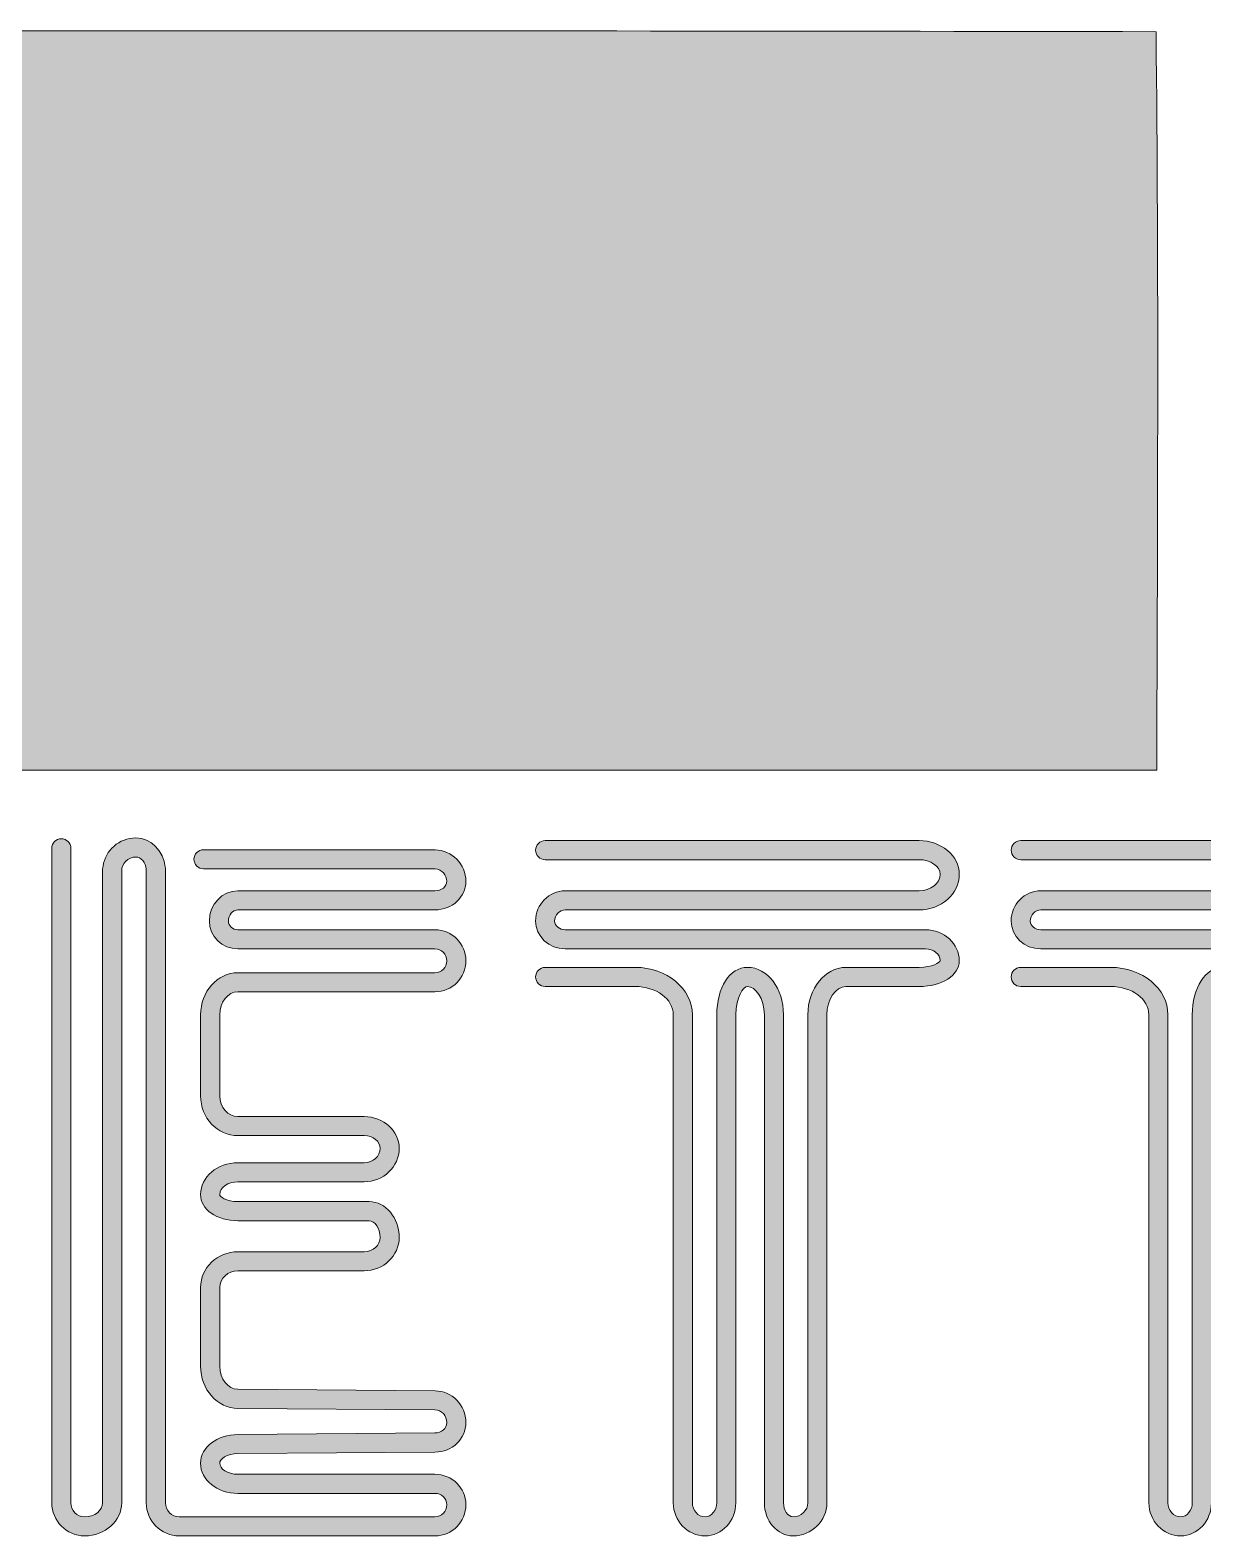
# Model space of a CAD drawing. Header units: inches. Extents: x 35 to 175, y -89 to -7.
# Drawn here: x 106.95 to 130.67, y -73.78 to -43.34 of the extents above; entities that cross this region are included whole.
import ezdxf

# ---------------------------------------------------------------- set-up
doc = ezdxf.new("R2010")
doc.units = ezdxf.units.IN
doc.header["$MEASUREMENT"] = 0
doc.layers.add('Livello 2', color=7, linetype='Continuous')

msp = doc.modelspace()

# ---------------------------------------------------------------- hatches: boundary and pattern name
at = {"layer": 'Livello 2', "true_color": 0x1c1c1b}
h = msp.add_hatch(color=250, dxfattribs=at)
edge = h.paths.add_edge_path()
edge.add_spline(control_points=[(86.036, -43.356), (100.594, -43.365), (115.187, -43.337), (129.721, -43.37), (129.778, -48.279), (129.75, -53.356), (129.736, -58.296), (115.165, -58.296), (100.591, -58.296), (86.022, -58.296), (86.022, -53.33), (86.022, -48.364), (86.022, -43.4), (86.021, -43.379), (86.02, -43.359), (86.036, -43.356)], knot_values=[0, 0, 0, 0, 1, 1, 1, 2, 2, 2, 3, 3, 3, 4, 4, 4, 5, 5, 5, 5], degree=3, periodic=1)
h = msp.add_hatch(color=250, dxfattribs=at)
h.dxf.hatch_style = 2
edge = h.paths.add_edge_path()
edge.add_spline(control_points=[(115.135, -73.779), (115.135, -73.779), (109.961, -73.779), (109.961, -73.779), (109.594, -73.779), (109.296, -73.479), (109.296, -73.11), (109.296, -73.11), (109.296, -60.3), (109.296, -60.3), (109.282, -60.164), (109.191, -60.055), (109.085, -60.055), (108.927, -60.055), (108.798, -60.182), (108.798, -60.339), (108.798, -60.339), (108.798, -73.11), (108.798, -73.11), (108.798, -73.479), (108.462, -73.779), (108.048, -73.779), (107.682, -73.779), (107.384, -73.479), (107.384, -73.11), (107.384, -73.11), (107.384, -59.878), (107.384, -59.878), (107.384, -59.771), (107.47, -59.685), (107.577, -59.685), (107.683, -59.685), (107.77, -59.771), (107.77, -59.878), (107.77, -59.878), (107.77, -73.11), (107.77, -73.11), (107.77, -73.266), (107.895, -73.394), (108.048, -73.394), (108.249, -73.394), (108.413, -73.266), (108.413, -73.11), (108.413, -73.11), (108.413, -60.294), (108.413, -60.294), (108.413, -60.276), (108.415, -60.259), (108.42, -60.242), (108.467, -59.919), (108.747, -59.669), (109.085, -59.669), (109.392, -59.669), (109.645, -59.928), (109.68, -60.261), (109.681, -60.267), (109.682, -60.274), (109.682, -60.281), (109.682, -60.281), (109.682, -60.282), (109.682, -60.282), (109.683, -60.301), (109.684, -60.32), (109.684, -60.339), (109.684, -60.348), (109.683, -60.357), (109.682, -60.367), (109.682, -60.367), (109.682, -73.109), (109.682, -73.109), (109.682, -73.266), (109.807, -73.394), (109.961, -73.394), (109.961, -73.394), (115.135, -73.394), (115.135, -73.394), (115.268, -73.394), (115.376, -73.283), (115.376, -73.148), (115.376, -73.022), (115.268, -72.92), (115.135, -72.92), (115.135, -72.92), (111.15, -72.92), (111.15, -72.92), (110.726, -72.92), (110.394, -72.652), (110.394, -72.31), (110.394, -71.985), (110.726, -71.731), (111.15, -71.731), (111.15, -71.731), (115.134, -71.699), (115.134, -71.699), (115.268, -71.699), (115.376, -71.605), (115.376, -71.49), (115.376, -71.348), (115.268, -71.233), (115.135, -71.233), (115.135, -71.233), (111.149, -71.201), (111.149, -71.201), (110.733, -71.201), (110.394, -70.819), (110.394, -70.349), (110.394, -70.349), (110.394, -68.758), (110.394, -68.758), (110.394, -68.359), (110.733, -68.035), (111.15, -68.035), (111.15, -68.035), (113.705, -68.035), (113.705, -68.035), (113.882, -68.035), (114.027, -67.905), (114.027, -67.745), (114.027, -67.562), (113.923, -67.408), (113.802, -67.408), (113.802, -67.408), (111.15, -67.408), (111.15, -67.408), (110.719, -67.408), (110.394, -67.18), (110.394, -66.878), (110.394, -66.523), (110.733, -66.235), (111.15, -66.235), (111.15, -66.235), (113.705, -66.235), (113.705, -66.235), (113.882, -66.235), (114.027, -66.105), (114.027, -65.945), (114.027, -65.804), (113.882, -65.688), (113.705, -65.688), (113.705, -65.688), (111.15, -65.688), (111.15, -65.688), (110.733, -65.688), (110.394, -65.328), (110.394, -64.885), (110.394, -64.885), (110.394, -63.245), (110.394, -63.245), (110.394, -62.776), (110.733, -62.394), (111.15, -62.394), (111.15, -62.394), (115.135, -62.394), (115.135, -62.394), (115.268, -62.394), (115.376, -62.286), (115.376, -62.153), (115.376, -62.02), (115.268, -61.912), (115.135, -61.912), (115.135, -61.912), (111.15, -61.912), (111.15, -61.912), (110.831, -61.912), (110.571, -61.659), (110.571, -61.349), (110.571, -61.012), (110.831, -60.738), (111.15, -60.738), (111.15, -60.738), (115.135, -60.738), (115.135, -60.738), (115.268, -60.738), (115.376, -60.652), (115.376, -60.545), (115.376, -60.43), (115.272, -60.296), (115.138, -60.296), (115.138, -60.296), (110.453, -60.293), (110.453, -60.293), (110.346, -60.293), (110.26, -60.207), (110.26, -60.1), (110.26, -59.994), (110.346, -59.907), (110.453, -59.907), (110.453, -59.907), (110.453, -59.907), (110.453, -59.907), (110.453, -59.907), (115.138, -59.911), (115.138, -59.911), (115.476, -59.911), (115.762, -60.201), (115.762, -60.545), (115.762, -60.864), (115.481, -61.124), (115.135, -61.124), (115.135, -61.124), (111.15, -61.124), (111.15, -61.124), (111.044, -61.124), (110.957, -61.225), (110.957, -61.349), (110.957, -61.446), (111.044, -61.526), (111.15, -61.526), (111.15, -61.526), (115.135, -61.526), (115.135, -61.526), (115.481, -61.526), (115.762, -61.807), (115.762, -62.153), (115.762, -62.498), (115.481, -62.779), (115.135, -62.779), (115.135, -62.779), (111.15, -62.779), (111.15, -62.779), (110.946, -62.779), (110.78, -62.988), (110.78, -63.245), (110.78, -63.245), (110.78, -64.885), (110.78, -64.885), (110.78, -65.115), (110.946, -65.303), (111.15, -65.303), (111.15, -65.303), (113.705, -65.303), (113.705, -65.303), (114.095, -65.303), (114.412, -65.591), (114.412, -65.945), (114.412, -66.318), (114.095, -66.62), (113.705, -66.62), (113.705, -66.62), (111.15, -66.62), (111.15, -66.62), (110.95, -66.62), (110.78, -66.738), (110.78, -66.878), (110.78, -66.915), (110.907, -67.022), (111.15, -67.022), (111.15, -67.022), (113.802, -67.022), (113.802, -67.022), (114.138, -67.022), (114.412, -67.347), (114.412, -67.745), (114.412, -68.117), (114.095, -68.42), (113.705, -68.42), (113.705, -68.42), (111.15, -68.42), (111.15, -68.42), (110.946, -68.42), (110.78, -68.572), (110.78, -68.758), (110.78, -68.758), (110.78, -70.349), (110.78, -70.349), (110.78, -70.606), (110.946, -70.815), (111.15, -70.815), (111.15, -70.815), (115.137, -70.847), (115.137, -70.847), (115.481, -70.847), (115.762, -71.135), (115.762, -71.49), (115.762, -71.818), (115.481, -72.085), (115.135, -72.085), (115.135, -72.085), (111.152, -72.117), (111.152, -72.117), (110.924, -72.117), (110.78, -72.231), (110.78, -72.31), (110.78, -72.416), (110.932, -72.535), (111.15, -72.535), (111.15, -72.535), (115.135, -72.535), (115.135, -72.535), (115.481, -72.535), (115.762, -72.81), (115.762, -73.148), (115.762, -73.496), (115.481, -73.779), (115.135, -73.779)], knot_values=[0, 0, 0, 0, 1, 1, 1, 2, 2, 2, 3, 3, 3, 4, 4, 4, 5, 5, 5, 6, 6, 6, 7, 7, 7, 8, 8, 8, 9, 9, 9, 10, 10, 10, 11, 11, 11, 12, 12, 12, 13, 13, 13, 14, 14, 14, 15, 15, 15, 16, 16, 16, 17, 17, 17, 18, 18, 18, 19, 19, 19, 20, 20, 20, 21, 21, 21, 22, 22, 22, 23, 23, 23, 24, 24, 24, 25, 25, 25, 26, 26, 26, 27, 27, 27, 28, 28, 28, 29, 29, 29, 30, 30, 30, 31, 31, 31, 32, 32, 32, 33, 33, 33, 34, 34, 34, 35, 35, 35, 36, 36, 36, 37, 37, 37, 38, 38, 38, 39, 39, 39, 40, 40, 40, 41, 41, 41, 42, 42, 42, 43, 43, 43, 44, 44, 44, 45, 45, 45, 46, 46, 46, 47, 47, 47, 48, 48, 48, 49, 49, 49, 50, 50, 50, 51, 51, 51, 52, 52, 52, 53, 53, 53, 54, 54, 54, 55, 55, 55, 56, 56, 56, 57, 57, 57, 58, 58, 58, 59, 59, 59, 60, 60, 60, 61, 61, 61, 62, 62, 62, 63, 63, 63, 64, 64, 64, 65, 65, 65, 66, 66, 66, 67, 67, 67, 68, 68, 68, 69, 69, 69, 70, 70, 70, 71, 71, 71, 72, 72, 72, 73, 73, 73, 74, 74, 74, 75, 75, 75, 76, 76, 76, 77, 77, 77, 78, 78, 78, 79, 79, 79, 80, 80, 80, 81, 81, 81, 82, 82, 82, 83, 83, 83, 84, 84, 84, 85, 85, 85, 86, 86, 86, 87, 87, 87, 88, 88, 88, 89, 89, 89, 90, 90, 90, 91, 91, 91, 92, 92, 92, 93, 93, 93, 94, 94, 94, 95, 95, 95, 96, 96, 96, 97, 97, 97, 98, 98, 98, 98], degree=3, periodic=1)
h = msp.add_hatch(color=250, dxfattribs=at)
h.dxf.hatch_style = 2
edge = h.paths.add_edge_path()
edge.add_spline(control_points=[(122.378, -73.779), (122.059, -73.779), (121.799, -73.478), (121.799, -73.109), (121.799, -73.109), (121.799, -63.245), (121.799, -63.245), (121.799, -62.908), (121.617, -62.672), (121.454, -62.672), (121.372, -62.672), (121.221, -62.89), (121.221, -63.245), (121.221, -63.245), (121.221, -73.109), (121.221, -73.109), (121.221, -73.478), (120.942, -73.779), (120.599, -73.779), (120.245, -73.779), (119.956, -73.478), (119.956, -73.109), (119.956, -73.109), (119.956, -63.245), (119.956, -63.245), (119.956, -62.929), (119.61, -62.672), (119.185, -62.672), (119.185, -62.672), (117.364, -62.672), (117.364, -62.672), (117.257, -62.672), (117.171, -62.586), (117.171, -62.479), (117.171, -62.373), (117.257, -62.286), (117.364, -62.286), (117.364, -62.286), (119.185, -62.286), (119.185, -62.286), (119.823, -62.286), (120.342, -62.717), (120.342, -63.245), (120.342, -63.245), (120.342, -73.109), (120.342, -73.109), (120.342, -73.266), (120.458, -73.393), (120.599, -73.393), (120.729, -73.393), (120.835, -73.266), (120.835, -73.109), (120.835, -73.109), (120.835, -63.245), (120.835, -63.245), (120.835, -62.699), (121.101, -62.286), (121.454, -62.286), (121.864, -62.286), (122.185, -62.708), (122.185, -63.245), (122.185, -63.245), (122.185, -73.109), (122.185, -73.109), (122.185, -73.263), (122.273, -73.393), (122.378, -73.393), (122.543, -73.393), (122.678, -73.266), (122.678, -73.11), (122.678, -73.11), (122.678, -63.245), (122.678, -63.245), (122.678, -62.717), (123.024, -62.286), (123.449, -62.286), (123.449, -62.286), (124.928, -62.286), (124.928, -62.286), (125.192, -62.286), (125.344, -62.186), (125.357, -62.148), (125.356, -62.02), (125.222, -61.912), (125.056, -61.912), (125.056, -61.912), (117.771, -61.912), (117.771, -61.912), (117.44, -61.912), (117.171, -61.659), (117.171, -61.349), (117.171, -61.012), (117.44, -60.738), (117.771, -60.738), (117.771, -60.738), (124.928, -60.738), (124.928, -60.738), (125.164, -60.738), (125.356, -60.588), (125.356, -60.403), (125.356, -60.243), (125.16, -60.109), (124.928, -60.109), (124.928, -60.109), (117.364, -60.109), (117.364, -60.109), (117.257, -60.109), (117.171, -60.022), (117.171, -59.916), (117.171, -59.809), (117.257, -59.723), (117.364, -59.723), (117.364, -59.723), (124.928, -59.723), (124.928, -59.723), (125.377, -59.723), (125.742, -60.028), (125.742, -60.403), (125.742, -60.8), (125.377, -61.124), (124.928, -61.124), (124.928, -61.124), (117.771, -61.124), (117.771, -61.124), (117.653, -61.124), (117.556, -61.225), (117.556, -61.349), (117.556, -61.446), (117.653, -61.526), (117.771, -61.526), (117.771, -61.526), (125.056, -61.526), (125.056, -61.526), (125.434, -61.526), (125.742, -61.807), (125.742, -62.153), (125.742, -62.449), (125.392, -62.672), (124.928, -62.672), (124.928, -62.672), (123.449, -62.672), (123.449, -62.672), (123.24, -62.672), (123.064, -62.935), (123.064, -63.245), (123.064, -63.245), (123.064, -73.11), (123.064, -73.11), (123.064, -73.479), (122.756, -73.779), (122.378, -73.779)], knot_values=[0, 0, 0, 0, 1, 1, 1, 2, 2, 2, 3, 3, 3, 4, 4, 4, 5, 5, 5, 6, 6, 6, 7, 7, 7, 8, 8, 8, 9, 9, 9, 10, 10, 10, 11, 11, 11, 12, 12, 12, 13, 13, 13, 14, 14, 14, 15, 15, 15, 16, 16, 16, 17, 17, 17, 18, 18, 18, 19, 19, 19, 20, 20, 20, 21, 21, 21, 22, 22, 22, 23, 23, 23, 24, 24, 24, 25, 25, 25, 26, 26, 26, 27, 27, 27, 28, 28, 28, 29, 29, 29, 30, 30, 30, 31, 31, 31, 32, 32, 32, 33, 33, 33, 34, 34, 34, 35, 35, 35, 36, 36, 36, 37, 37, 37, 38, 38, 38, 39, 39, 39, 40, 40, 40, 41, 41, 41, 42, 42, 42, 43, 43, 43, 44, 44, 44, 45, 45, 45, 46, 46, 46, 47, 47, 47, 48, 48, 48, 49, 49, 49, 50, 50, 50, 50], degree=3, periodic=1)
h = msp.add_hatch(color=250, dxfattribs=at)
h.dxf.hatch_style = 2
edge = h.paths.add_edge_path()
edge.add_spline(control_points=[(131.998, -73.779), (131.679, -73.779), (131.419, -73.478), (131.419, -73.109), (131.419, -73.109), (131.419, -63.245), (131.419, -63.245), (131.419, -62.908), (131.237, -62.672), (131.074, -62.672), (130.992, -62.672), (130.841, -62.89), (130.841, -63.245), (130.841, -63.245), (130.841, -73.109), (130.841, -73.109), (130.841, -73.478), (130.562, -73.779), (130.219, -73.779), (129.865, -73.779), (129.576, -73.478), (129.576, -73.109), (129.576, -73.109), (129.576, -63.245), (129.576, -63.245), (129.576, -62.929), (129.23, -62.672), (128.805, -62.672), (128.805, -62.672), (126.984, -62.672), (126.984, -62.672), (126.877, -62.672), (126.791, -62.586), (126.791, -62.479), (126.791, -62.373), (126.877, -62.286), (126.984, -62.286), (126.984, -62.286), (128.805, -62.286), (128.805, -62.286), (129.443, -62.286), (129.962, -62.717), (129.962, -63.245), (129.962, -63.245), (129.962, -73.109), (129.962, -73.109), (129.962, -73.266), (130.077, -73.393), (130.219, -73.393), (130.349, -73.393), (130.455, -73.266), (130.455, -73.109), (130.455, -73.109), (130.455, -63.245), (130.455, -63.245), (130.455, -62.699), (130.721, -62.286), (131.074, -62.286), (131.484, -62.286), (131.805, -62.708), (131.805, -63.245), (131.805, -63.245), (131.805, -73.109), (131.805, -73.109), (131.805, -73.263), (131.893, -73.393), (131.998, -73.393), (132.163, -73.393), (132.298, -73.266), (132.298, -73.11), (132.298, -73.11), (132.298, -63.245), (132.298, -63.245), (132.298, -62.717), (132.644, -62.286), (133.069, -62.286), (133.069, -62.286), (134.548, -62.286), (134.548, -62.286), (134.812, -62.286), (134.964, -62.186), (134.977, -62.148), (134.976, -62.02), (134.842, -61.912), (134.676, -61.912), (134.676, -61.912), (127.391, -61.912), (127.391, -61.912), (127.06, -61.912), (126.791, -61.659), (126.791, -61.349), (126.791, -61.012), (127.06, -60.738), (127.391, -60.738), (127.391, -60.738), (134.548, -60.738), (134.548, -60.738), (134.784, -60.738), (134.976, -60.588), (134.976, -60.403), (134.976, -60.243), (134.78, -60.109), (134.548, -60.109), (134.548, -60.109), (126.984, -60.109), (126.984, -60.109), (126.877, -60.109), (126.791, -60.022), (126.791, -59.916), (126.791, -59.809), (126.877, -59.723), (126.984, -59.723), (126.984, -59.723), (134.548, -59.723), (134.548, -59.723), (134.997, -59.723), (135.362, -60.028), (135.362, -60.403), (135.362, -60.8), (134.997, -61.124), (134.548, -61.124), (134.548, -61.124), (127.391, -61.124), (127.391, -61.124), (127.273, -61.124), (127.176, -61.225), (127.176, -61.349), (127.176, -61.446), (127.273, -61.526), (127.391, -61.526), (127.391, -61.526), (134.676, -61.526), (134.676, -61.526), (135.054, -61.526), (135.362, -61.807), (135.362, -62.153), (135.362, -62.449), (135.012, -62.672), (134.548, -62.672), (134.548, -62.672), (133.069, -62.672), (133.069, -62.672), (132.86, -62.672), (132.684, -62.935), (132.684, -63.245), (132.684, -63.245), (132.684, -73.11), (132.684, -73.11), (132.684, -73.479), (132.376, -73.779), (131.998, -73.779)], knot_values=[0, 0, 0, 0, 1, 1, 1, 2, 2, 2, 3, 3, 3, 4, 4, 4, 5, 5, 5, 6, 6, 6, 7, 7, 7, 8, 8, 8, 9, 9, 9, 10, 10, 10, 11, 11, 11, 12, 12, 12, 13, 13, 13, 14, 14, 14, 15, 15, 15, 16, 16, 16, 17, 17, 17, 18, 18, 18, 19, 19, 19, 20, 20, 20, 21, 21, 21, 22, 22, 22, 23, 23, 23, 24, 24, 24, 25, 25, 25, 26, 26, 26, 27, 27, 27, 28, 28, 28, 29, 29, 29, 30, 30, 30, 31, 31, 31, 32, 32, 32, 33, 33, 33, 34, 34, 34, 35, 35, 35, 36, 36, 36, 37, 37, 37, 38, 38, 38, 39, 39, 39, 40, 40, 40, 41, 41, 41, 42, 42, 42, 43, 43, 43, 44, 44, 44, 45, 45, 45, 46, 46, 46, 47, 47, 47, 48, 48, 48, 49, 49, 49, 50, 50, 50, 50], degree=3, periodic=1)

# ---------------------------------------------------------------- linework, layer by layer
at = {"layer": 'Livello 2', "lineweight": 0}
for points, knots in [([(86.036, -43.356), (100.594, -43.365), (115.187, -43.337), (129.721, -43.37), (129.778, -48.279), (129.75, -53.356), (129.736, -58.296), (115.165, -58.296), (100.591, -58.296), (86.022, -58.296), (86.022, -53.33), (86.022, -48.364), (86.022, -43.4), (86.021, -43.379), (86.02, -43.359), (86.036, -43.356)], [0, 0, 0, 0, 1, 1, 1, 2, 2, 2, 3, 3, 3, 4, 4, 4, 5, 5, 5, 5]), ([(115.135, -73.779), (115.135, -73.779), (109.961, -73.779), (109.961, -73.779), (109.594, -73.779), (109.296, -73.479), (109.296, -73.11), (109.296, -73.11), (109.296, -60.3), (109.296, -60.3), (109.282, -60.164), (109.191, -60.055), (109.085, -60.055), (108.927, -60.055), (108.798, -60.182), (108.798, -60.339), (108.798, -60.339), (108.798, -73.11), (108.798, -73.11), (108.798, -73.479), (108.462, -73.779), (108.048, -73.779), (107.682, -73.779), (107.384, -73.479), (107.384, -73.11), (107.384, -73.11), (107.384, -59.878), (107.384, -59.878), (107.384, -59.771), (107.47, -59.685), (107.577, -59.685), (107.683, -59.685), (107.77, -59.771), (107.77, -59.878), (107.77, -59.878), (107.77, -73.11), (107.77, -73.11), (107.77, -73.266), (107.895, -73.394), (108.048, -73.394), (108.249, -73.394), (108.413, -73.266), (108.413, -73.11), (108.413, -73.11), (108.413, -60.294), (108.413, -60.294), (108.413, -60.276), (108.415, -60.259), (108.42, -60.242), (108.467, -59.919), (108.747, -59.669), (109.085, -59.669), (109.392, -59.669), (109.645, -59.928), (109.68, -60.261), (109.681, -60.267), (109.682, -60.274), (109.682, -60.281), (109.682, -60.281), (109.682, -60.282), (109.682, -60.282), (109.683, -60.301), (109.684, -60.32), (109.684, -60.339), (109.684, -60.348), (109.683, -60.357), (109.682, -60.367), (109.682, -60.367), (109.682, -73.109), (109.682, -73.109), (109.682, -73.266), (109.807, -73.394), (109.961, -73.394), (109.961, -73.394), (115.135, -73.394), (115.135, -73.394), (115.268, -73.394), (115.376, -73.283), (115.376, -73.148), (115.376, -73.022), (115.268, -72.92), (115.135, -72.92), (115.135, -72.92), (111.15, -72.92), (111.15, -72.92), (110.726, -72.92), (110.394, -72.652), (110.394, -72.31), (110.394, -71.985), (110.726, -71.731), (111.15, -71.731), (111.15, -71.731), (115.134, -71.699), (115.134, -71.699), (115.268, -71.699), (115.376, -71.605), (115.376, -71.49), (115.376, -71.348), (115.268, -71.233), (115.135, -71.233), (115.135, -71.233), (111.149, -71.201), (111.149, -71.201), (110.733, -71.201), (110.394, -70.819), (110.394, -70.349), (110.394, -70.349), (110.394, -68.758), (110.394, -68.758), (110.394, -68.359), (110.733, -68.035), (111.15, -68.035), (111.15, -68.035), (113.705, -68.035), (113.705, -68.035), (113.882, -68.035), (114.027, -67.905), (114.027, -67.745), (114.027, -67.562), (113.923, -67.408), (113.802, -67.408), (113.802, -67.408), (111.15, -67.408), (111.15, -67.408), (110.719, -67.408), (110.394, -67.18), (110.394, -66.878), (110.394, -66.523), (110.733, -66.235), (111.15, -66.235), (111.15, -66.235), (113.705, -66.235), (113.705, -66.235), (113.882, -66.235), (114.027, -66.105), (114.027, -65.945), (114.027, -65.804), (113.882, -65.688), (113.705, -65.688), (113.705, -65.688), (111.15, -65.688), (111.15, -65.688), (110.733, -65.688), (110.394, -65.328), (110.394, -64.885), (110.394, -64.885), (110.394, -63.245), (110.394, -63.245), (110.394, -62.776), (110.733, -62.394), (111.15, -62.394), (111.15, -62.394), (115.135, -62.394), (115.135, -62.394), (115.268, -62.394), (115.376, -62.286), (115.376, -62.153), (115.376, -62.02), (115.268, -61.912), (115.135, -61.912), (115.135, -61.912), (111.15, -61.912), (111.15, -61.912), (110.831, -61.912), (110.571, -61.659), (110.571, -61.349), (110.571, -61.012), (110.831, -60.738), (111.15, -60.738), (111.15, -60.738), (115.135, -60.738), (115.135, -60.738), (115.268, -60.738), (115.376, -60.652), (115.376, -60.545), (115.376, -60.43), (115.272, -60.296), (115.138, -60.296), (115.138, -60.296), (110.453, -60.293), (110.453, -60.293), (110.346, -60.293), (110.26, -60.207), (110.26, -60.1), (110.26, -59.994), (110.346, -59.907), (110.453, -59.907), (110.453, -59.907), (110.453, -59.907), (110.453, -59.907), (110.453, -59.907), (115.138, -59.911), (115.138, -59.911), (115.476, -59.911), (115.762, -60.201), (115.762, -60.545), (115.762, -60.864), (115.481, -61.124), (115.135, -61.124), (115.135, -61.124), (111.15, -61.124), (111.15, -61.124), (111.044, -61.124), (110.957, -61.225), (110.957, -61.349), (110.957, -61.446), (111.044, -61.526), (111.15, -61.526), (111.15, -61.526), (115.135, -61.526), (115.135, -61.526), (115.481, -61.526), (115.762, -61.807), (115.762, -62.153), (115.762, -62.498), (115.481, -62.779), (115.135, -62.779), (115.135, -62.779), (111.15, -62.779), (111.15, -62.779), (110.946, -62.779), (110.78, -62.988), (110.78, -63.245), (110.78, -63.245), (110.78, -64.885), (110.78, -64.885), (110.78, -65.115), (110.946, -65.303), (111.15, -65.303), (111.15, -65.303), (113.705, -65.303), (113.705, -65.303), (114.095, -65.303), (114.412, -65.591), (114.412, -65.945), (114.412, -66.318), (114.095, -66.62), (113.705, -66.62), (113.705, -66.62), (111.15, -66.62), (111.15, -66.62), (110.95, -66.62), (110.78, -66.738), (110.78, -66.878), (110.78, -66.915), (110.907, -67.022), (111.15, -67.022), (111.15, -67.022), (113.802, -67.022), (113.802, -67.022), (114.138, -67.022), (114.412, -67.347), (114.412, -67.745), (114.412, -68.117), (114.095, -68.42), (113.705, -68.42), (113.705, -68.42), (111.15, -68.42), (111.15, -68.42), (110.946, -68.42), (110.78, -68.572), (110.78, -68.758), (110.78, -68.758), (110.78, -70.349), (110.78, -70.349), (110.78, -70.606), (110.946, -70.815), (111.15, -70.815), (111.15, -70.815), (115.137, -70.847), (115.137, -70.847), (115.481, -70.847), (115.762, -71.135), (115.762, -71.49), (115.762, -71.818), (115.481, -72.085), (115.135, -72.085), (115.135, -72.085), (111.152, -72.117), (111.152, -72.117), (110.924, -72.117), (110.78, -72.231), (110.78, -72.31), (110.78, -72.416), (110.932, -72.535), (111.15, -72.535), (111.15, -72.535), (115.135, -72.535), (115.135, -72.535), (115.481, -72.535), (115.762, -72.81), (115.762, -73.148), (115.762, -73.496), (115.481, -73.779), (115.135, -73.779)], [0, 0, 0, 0, 1, 1, 1, 2, 2, 2, 3, 3, 3, 4, 4, 4, 5, 5, 5, 6, 6, 6, 7, 7, 7, 8, 8, 8, 9, 9, 9, 10, 10, 10, 11, 11, 11, 12, 12, 12, 13, 13, 13, 14, 14, 14, 15, 15, 15, 16, 16, 16, 17, 17, 17, 18, 18, 18, 19, 19, 19, 20, 20, 20, 21, 21, 21, 22, 22, 22, 23, 23, 23, 24, 24, 24, 25, 25, 25, 26, 26, 26, 27, 27, 27, 28, 28, 28, 29, 29, 29, 30, 30, 30, 31, 31, 31, 32, 32, 32, 33, 33, 33, 34, 34, 34, 35, 35, 35, 36, 36, 36, 37, 37, 37, 38, 38, 38, 39, 39, 39, 40, 40, 40, 41, 41, 41, 42, 42, 42, 43, 43, 43, 44, 44, 44, 45, 45, 45, 46, 46, 46, 47, 47, 47, 48, 48, 48, 49, 49, 49, 50, 50, 50, 51, 51, 51, 52, 52, 52, 53, 53, 53, 54, 54, 54, 55, 55, 55, 56, 56, 56, 57, 57, 57, 58, 58, 58, 59, 59, 59, 60, 60, 60, 61, 61, 61, 62, 62, 62, 63, 63, 63, 64, 64, 64, 65, 65, 65, 66, 66, 66, 67, 67, 67, 68, 68, 68, 69, 69, 69, 70, 70, 70, 71, 71, 71, 72, 72, 72, 73, 73, 73, 74, 74, 74, 75, 75, 75, 76, 76, 76, 77, 77, 77, 78, 78, 78, 79, 79, 79, 80, 80, 80, 81, 81, 81, 82, 82, 82, 83, 83, 83, 84, 84, 84, 85, 85, 85, 86, 86, 86, 87, 87, 87, 88, 88, 88, 89, 89, 89, 90, 90, 90, 91, 91, 91, 92, 92, 92, 93, 93, 93, 94, 94, 94, 95, 95, 95, 96, 96, 96, 97, 97, 97, 98, 98, 98, 98]), ([(122.378, -73.779), (122.059, -73.779), (121.799, -73.478), (121.799, -73.109), (121.799, -73.109), (121.799, -63.245), (121.799, -63.245), (121.799, -62.908), (121.617, -62.672), (121.454, -62.672), (121.372, -62.672), (121.221, -62.89), (121.221, -63.245), (121.221, -63.245), (121.221, -73.109), (121.221, -73.109), (121.221, -73.478), (120.942, -73.779), (120.599, -73.779), (120.245, -73.779), (119.956, -73.478), (119.956, -73.109), (119.956, -73.109), (119.956, -63.245), (119.956, -63.245), (119.956, -62.929), (119.61, -62.672), (119.185, -62.672), (119.185, -62.672), (117.364, -62.672), (117.364, -62.672), (117.257, -62.672), (117.171, -62.586), (117.171, -62.479), (117.171, -62.373), (117.257, -62.286), (117.364, -62.286), (117.364, -62.286), (119.185, -62.286), (119.185, -62.286), (119.823, -62.286), (120.342, -62.717), (120.342, -63.245), (120.342, -63.245), (120.342, -73.109), (120.342, -73.109), (120.342, -73.266), (120.458, -73.393), (120.599, -73.393), (120.729, -73.393), (120.835, -73.266), (120.835, -73.109), (120.835, -73.109), (120.835, -63.245), (120.835, -63.245), (120.835, -62.699), (121.101, -62.286), (121.454, -62.286), (121.864, -62.286), (122.185, -62.708), (122.185, -63.245), (122.185, -63.245), (122.185, -73.109), (122.185, -73.109), (122.185, -73.263), (122.273, -73.393), (122.378, -73.393), (122.543, -73.393), (122.678, -73.266), (122.678, -73.11), (122.678, -73.11), (122.678, -63.245), (122.678, -63.245), (122.678, -62.717), (123.024, -62.286), (123.449, -62.286), (123.449, -62.286), (124.928, -62.286), (124.928, -62.286), (125.192, -62.286), (125.344, -62.186), (125.357, -62.148), (125.356, -62.02), (125.222, -61.912), (125.056, -61.912), (125.056, -61.912), (117.771, -61.912), (117.771, -61.912), (117.44, -61.912), (117.171, -61.659), (117.171, -61.349), (117.171, -61.012), (117.44, -60.738), (117.771, -60.738), (117.771, -60.738), (124.928, -60.738), (124.928, -60.738), (125.164, -60.738), (125.356, -60.588), (125.356, -60.403), (125.356, -60.243), (125.16, -60.109), (124.928, -60.109), (124.928, -60.109), (117.364, -60.109), (117.364, -60.109), (117.257, -60.109), (117.171, -60.022), (117.171, -59.916), (117.171, -59.809), (117.257, -59.723), (117.364, -59.723), (117.364, -59.723), (124.928, -59.723), (124.928, -59.723), (125.377, -59.723), (125.742, -60.028), (125.742, -60.403), (125.742, -60.8), (125.377, -61.124), (124.928, -61.124), (124.928, -61.124), (117.771, -61.124), (117.771, -61.124), (117.653, -61.124), (117.556, -61.225), (117.556, -61.349), (117.556, -61.446), (117.653, -61.526), (117.771, -61.526), (117.771, -61.526), (125.056, -61.526), (125.056, -61.526), (125.434, -61.526), (125.742, -61.807), (125.742, -62.153), (125.742, -62.449), (125.392, -62.672), (124.928, -62.672), (124.928, -62.672), (123.449, -62.672), (123.449, -62.672), (123.24, -62.672), (123.064, -62.935), (123.064, -63.245), (123.064, -63.245), (123.064, -73.11), (123.064, -73.11), (123.064, -73.479), (122.756, -73.779), (122.378, -73.779)], [0, 0, 0, 0, 1, 1, 1, 2, 2, 2, 3, 3, 3, 4, 4, 4, 5, 5, 5, 6, 6, 6, 7, 7, 7, 8, 8, 8, 9, 9, 9, 10, 10, 10, 11, 11, 11, 12, 12, 12, 13, 13, 13, 14, 14, 14, 15, 15, 15, 16, 16, 16, 17, 17, 17, 18, 18, 18, 19, 19, 19, 20, 20, 20, 21, 21, 21, 22, 22, 22, 23, 23, 23, 24, 24, 24, 25, 25, 25, 26, 26, 26, 27, 27, 27, 28, 28, 28, 29, 29, 29, 30, 30, 30, 31, 31, 31, 32, 32, 32, 33, 33, 33, 34, 34, 34, 35, 35, 35, 36, 36, 36, 37, 37, 37, 38, 38, 38, 39, 39, 39, 40, 40, 40, 41, 41, 41, 42, 42, 42, 43, 43, 43, 44, 44, 44, 45, 45, 45, 46, 46, 46, 47, 47, 47, 48, 48, 48, 49, 49, 49, 50, 50, 50, 50]), ([(131.998, -73.779), (131.679, -73.779), (131.419, -73.478), (131.419, -73.109), (131.419, -73.109), (131.419, -63.245), (131.419, -63.245), (131.419, -62.908), (131.237, -62.672), (131.074, -62.672), (130.992, -62.672), (130.841, -62.89), (130.841, -63.245), (130.841, -63.245), (130.841, -73.109), (130.841, -73.109), (130.841, -73.478), (130.562, -73.779), (130.219, -73.779), (129.865, -73.779), (129.576, -73.478), (129.576, -73.109), (129.576, -73.109), (129.576, -63.245), (129.576, -63.245), (129.576, -62.929), (129.23, -62.672), (128.805, -62.672), (128.805, -62.672), (126.984, -62.672), (126.984, -62.672), (126.877, -62.672), (126.791, -62.586), (126.791, -62.479), (126.791, -62.373), (126.877, -62.286), (126.984, -62.286), (126.984, -62.286), (128.805, -62.286), (128.805, -62.286), (129.443, -62.286), (129.962, -62.717), (129.962, -63.245), (129.962, -63.245), (129.962, -73.109), (129.962, -73.109), (129.962, -73.266), (130.077, -73.393), (130.219, -73.393), (130.349, -73.393), (130.455, -73.266), (130.455, -73.109), (130.455, -73.109), (130.455, -63.245), (130.455, -63.245), (130.455, -62.699), (130.721, -62.286), (131.074, -62.286), (131.484, -62.286), (131.805, -62.708), (131.805, -63.245), (131.805, -63.245), (131.805, -73.109), (131.805, -73.109), (131.805, -73.263), (131.893, -73.393), (131.998, -73.393), (132.163, -73.393), (132.298, -73.266), (132.298, -73.11), (132.298, -73.11), (132.298, -63.245), (132.298, -63.245), (132.298, -62.717), (132.644, -62.286), (133.069, -62.286), (133.069, -62.286), (134.548, -62.286), (134.548, -62.286), (134.812, -62.286), (134.964, -62.186), (134.977, -62.148), (134.976, -62.02), (134.842, -61.912), (134.676, -61.912), (134.676, -61.912), (127.391, -61.912), (127.391, -61.912), (127.06, -61.912), (126.791, -61.659), (126.791, -61.349), (126.791, -61.012), (127.06, -60.738), (127.391, -60.738), (127.391, -60.738), (134.548, -60.738), (134.548, -60.738), (134.784, -60.738), (134.976, -60.588), (134.976, -60.403), (134.976, -60.243), (134.78, -60.109), (134.548, -60.109), (134.548, -60.109), (126.984, -60.109), (126.984, -60.109), (126.877, -60.109), (126.791, -60.022), (126.791, -59.916), (126.791, -59.809), (126.877, -59.723), (126.984, -59.723), (126.984, -59.723), (134.548, -59.723), (134.548, -59.723), (134.997, -59.723), (135.362, -60.028), (135.362, -60.403), (135.362, -60.8), (134.997, -61.124), (134.548, -61.124), (134.548, -61.124), (127.391, -61.124), (127.391, -61.124), (127.273, -61.124), (127.176, -61.225), (127.176, -61.349), (127.176, -61.446), (127.273, -61.526), (127.391, -61.526), (127.391, -61.526), (134.676, -61.526), (134.676, -61.526), (135.054, -61.526), (135.362, -61.807), (135.362, -62.153), (135.362, -62.449), (135.012, -62.672), (134.548, -62.672), (134.548, -62.672), (133.069, -62.672), (133.069, -62.672), (132.86, -62.672), (132.684, -62.935), (132.684, -63.245), (132.684, -63.245), (132.684, -73.11), (132.684, -73.11), (132.684, -73.479), (132.376, -73.779), (131.998, -73.779)], [0, 0, 0, 0, 1, 1, 1, 2, 2, 2, 3, 3, 3, 4, 4, 4, 5, 5, 5, 6, 6, 6, 7, 7, 7, 8, 8, 8, 9, 9, 9, 10, 10, 10, 11, 11, 11, 12, 12, 12, 13, 13, 13, 14, 14, 14, 15, 15, 15, 16, 16, 16, 17, 17, 17, 18, 18, 18, 19, 19, 19, 20, 20, 20, 21, 21, 21, 22, 22, 22, 23, 23, 23, 24, 24, 24, 25, 25, 25, 26, 26, 26, 27, 27, 27, 28, 28, 28, 29, 29, 29, 30, 30, 30, 31, 31, 31, 32, 32, 32, 33, 33, 33, 34, 34, 34, 35, 35, 35, 36, 36, 36, 37, 37, 37, 38, 38, 38, 39, 39, 39, 40, 40, 40, 41, 41, 41, 42, 42, 42, 43, 43, 43, 44, 44, 44, 45, 45, 45, 46, 46, 46, 47, 47, 47, 48, 48, 48, 49, 49, 49, 50, 50, 50, 50])]:
    msp.add_open_spline(points, degree=3, knots=knots, dxfattribs=at)

doc.saveas('drawing.dxf')
